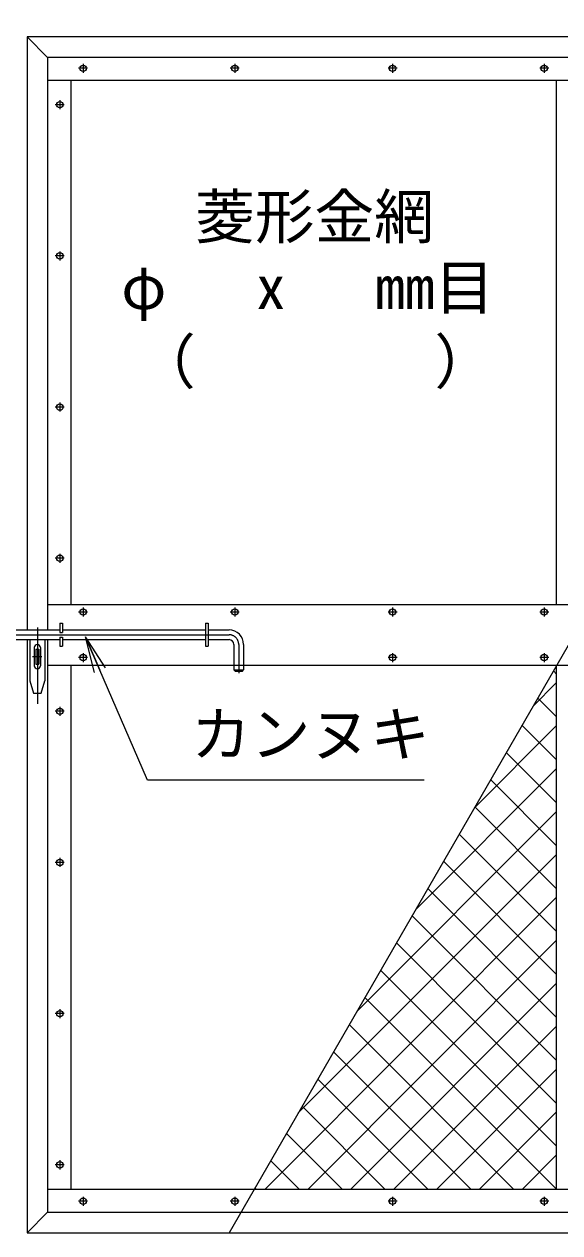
# Model space of a CAD drawing. Units: millimetres, scale not verified. Extents: x -6300 to 6300, y -4455 to 4455.
# Drawn here: x 1916 to 2799, y -1019 to 972 of the extents above; entities that cross this region are included whole.
import ezdxf
from ezdxf.enums import TextEntityAlignment as Align

# ---------------------------------------------------------------- set-up
doc = ezdxf.new("R2010")
doc.units = ezdxf.units.MM
doc.header["$LTSCALE"] = 30
doc.linetypes.add('USER1', pattern=[50.8, 31.75, -6.35, 6.35, -6.35])
for name, color, linetype, lineweight in [('0-0_D-STR1', 1, 'Continuous', 18), ('0-1_D-DCR-HCH', 7, 'Continuous', 9), ('0-4_D-STR3', 3, 'Continuous', 13), ('0-6_0', 7, 'Continuous', 9), ('0-7_D-STR-TXT', 7, 'Continuous', 9), ('0-9_Defpoints', 8, 'Continuous', 18), ('0-A_D-BMK', 2, 'USER1', 13)]:
    doc.layers.add(name, color=color, linetype=linetype, lineweight=lineweight)
doc.styles.add('ＭＳ ゴシック', font='')
doc.styles.get('ＭＳ ゴシック').set_extended_font_data('MS Gothic')

# ---------------------------------------------------------------- blocks, each defined once
blk = doc.blocks.new('_Open')
at = {"layer": '0-6_0'}
blk.add_line((-30, 5), (0, 0), dxfattribs=at)
blk.add_lwpolyline([(-30, -5), (0, 0), (-30, 0)], dxfattribs=at)

msp = doc.modelspace()

# ---------------------------------------------------------------- linework, layer by layer
at = {"layer": '0-0_D-STR1'}
for p, q in [((1920.46, 951.09), (1920.46, -25.91)), ((2865.46, 951.09), (1920.46, 951.09)), ((1920.46, 951.09), (1954.46, 917.09)), ((1954.46, 917.09), (1954.46, -25.91)), ((2831.46, 917.09), (1954.46, 917.09)), ((2831.46, 879.09), (1954.46, 879.09)), ((1992.46, 879.09), (1992.46, 16.09)), ((2793.46, 16.09), (2793.46, 879.09)), ((1954.46, 16.09), (2831.46, 16.09)), ((1920.46, -41.91), (1920.46, -1018.91)), ((1954.46, -41.91), (1954.46, -984.91)), ((1954.46, -83.91), (2831.46, -83.91)), ((1992.46, -83.91), (1992.46, -946.91)), ((2793.46, -946.91), (2793.46, -83.91)), ((1954.46, -946.91), (2831.46, -946.91)), ((1954.46, -984.91), (1920.46, -1018.91)), ((1954.46, -984.91), (2831.46, -984.91)), ((1920.46, -1018.91), (2865.46, -1018.91))]:
    msp.add_line(p, q, dxfattribs=at)
at = {"layer": '0-1_D-DCR-HCH'}
for p, q in [((2793.46, -98.62), (2788.08, -93.24)), ((2754.01, -152.23), (2793.46, -112.79)), ((2793.46, -169.33), (2762.19, -138.06)), ((2657.42, -319.54), (2793.46, -183.5)), ((2793.46, -240.04), (2736.31, -182.89)), ((2793.46, -310.75), (2710.43, -227.72)), ((2560.83, -486.84), (2793.46, -254.21)), ((2793.46, -381.46), (2684.55, -272.55)), ((2793.46, -452.17), (2658.67, -317.38)), ((2464.24, -654.14), (2793.46, -324.92)), ((2793.46, -522.88), (2632.79, -362.21)), ((2367.64, -821.45), (2793.46, -395.63)), ((2793.46, -593.59), (2606.9, -407.04)), ((2793.46, -664.3), (2581.02, -451.87)), ((2312.89, -946.91), (2793.46, -466.34)), ((2793.46, -735.01), (2555.14, -496.69)), ((2383.6, -946.91), (2793.46, -537.05)), ((2793.46, -805.72), (2529.26, -541.52)), ((2793.46, -876.44), (2503.38, -586.35)), ((2454.31, -946.91), (2793.46, -607.76)), ((2793.23, -946.91), (2477.49, -631.18)), ((2722.52, -946.91), (2451.61, -676.01)), ((2525.02, -946.91), (2793.46, -678.47)), ((2651.8, -946.91), (2425.73, -720.84)), ((2595.73, -946.91), (2793.46, -749.18)), ((2581.09, -946.91), (2399.85, -765.67)), ((2510.38, -946.91), (2373.97, -810.5)), ((2666.44, -946.91), (2793.46, -819.89)), ((2439.67, -946.91), (2348.08, -855.32)), ((2737.15, -946.91), (2793.46, -890.61)), ((2368.96, -946.91), (2322.2, -900.15)), ((2298.25, -946.91), (2296.32, -944.98))]:
    msp.add_line(p, q, dxfattribs=at)
at = {"layer": '0-4_D-STR3'}
for p, q in [((1974.46, -14.91), (1974.46, -29.91)), ((1974.46, -14.91), (1978.96, -14.91)), ((1978.96, -14.91), (1978.96, -29.91)), ((2214.46, -14.91), (2214.46, -52.91)), ((2214.46, -14.91), (2218.96, -14.91)), ((2218.96, -14.91), (2218.96, -52.91)), ((1856.96, -25.91), (1974.46, -25.91)), ((1974.46, -29.91), (1978.96, -29.91)), ((1974.46, -37.91), (1978.96, -37.91)), ((1974.46, -37.91), (1974.46, -52.91)), ((1978.96, -25.91), (2214.46, -25.91)), ((1978.96, -37.91), (1978.96, -52.91)), ((2218.96, -25.91), (2253.46, -25.91)), ((1856.96, -41.91), (1974.46, -41.91)), ((1924.96, -41.91), (1924.96, -109.91)), ((1932.46, -54.91), (1932.46, -84.91)), ((1935.21, -57.41), (1939.71, -57.41)), ((1939.71, -57.41), (1939.71, -82.41)), ((1942.46, -54.91), (1942.46, -84.91)), ((1949.96, -41.91), (1949.96, -109.91)), ((1974.46, -52.91), (1978.96, -52.91)), ((1978.96, -41.91), (2214.46, -41.91)), ((2214.46, -52.91), (2218.96, -52.91)), ((2218.96, -41.91), (2253.46, -41.91)), ((2277.46, -49.91), (2277.46, -91.91)), ((2261.46, -91.91), (2277.46, -91.91)), ((2263.46, -93.91), (2275.46, -93.91)), ((2275.46, -93.91), (2277.46, -91.91)), ((1924.96, -109.91), (1930.96, -129.91)), ((1943.96, -129.91), (1949.96, -109.91)), ((1930.96, -129.91), (1943.96, -129.91))]:
    msp.add_line(p, q, dxfattribs=at)
for points in [[(1935.21, -57.41), (1935.21, -82.41), (1939.71, -82.41)], [(2261.46, -49.91), (2261.46, -91.91), (2263.46, -93.91)]]:
    msp.add_lwpolyline(points, dxfattribs=at)
for centre in [(2012.96, 899.09), (2262.96, 899.09), (2522.96, 899.09), (2772.96, 899.09), (1974.46, 839.09), (1974.46, 590.09), (1974.46, 341.09), (1974.46, 92.09), (2012.96, 3.59), (2262.96, 3.59), (2522.96, 3.59), (2772.96, 3.59), (2012.96, -71.41), (2522.96, -71.41), (2772.96, -71.41), (1974.46, -159.91), (1974.46, -408.91), (1974.46, -657.91), (1974.46, -906.91), (2012.96, -966.91), (2262.96, -966.91), (2522.96, -966.91), (2772.96, -966.91)]:
    msp.add_circle(centre, 5.25, dxfattribs=at)
for centre, radius, start, end in [((2253.46, -49.91), 24, 0, 90), ((1937.46, -54.91), 5, 0, 180), ((2253.46, -49.91), 8, 0, 90), ((1937.46, -84.91), 5, 180, 0)]:
    msp.add_arc(centre, radius, start, end, dxfattribs=at)
at = {"layer": '0-7_D-STR-TXT'}
msp.add_lwpolyline([(2574.96, -273.28), (2119, -273.28), (2017.57, -38.9)], dxfattribs=at)
at = {"layer": '0-9_Defpoints'}
msp.add_line((3465.71, 1080.46), (2253.64, -1018.91), dxfattribs=at)
at = {"layer": '0-A_D-BMK'}
for p, q in [((2020.4, 899.09), (2005.52, 899.09)), ((2012.96, 906.53), (2012.96, 891.65)), ((2270.4, 899.09), (2255.52, 899.09)), ((2262.96, 906.53), (2262.96, 891.65)), ((2530.4, 899.09), (2515.52, 899.09)), ((2522.96, 906.53), (2522.96, 891.65)), ((2780.4, 899.09), (2765.52, 899.09)), ((2772.96, 906.53), (2772.96, 891.65)), ((1981.9, 839.09), (1967.02, 839.09)), ((1974.46, 846.53), (1974.46, 831.65)), ((1974.46, 597.53), (1974.46, 582.65)), ((1981.9, 590.09), (1967.02, 590.09)), ((1981.9, 341.09), (1967.02, 341.09)), ((1974.46, 348.53), (1974.46, 333.65)), ((1981.9, 92.09), (1967.02, 92.09)), ((1974.46, 99.53), (1974.46, 84.65)), ((2020.4, 3.59), (2005.52, 3.59)), ((2012.96, 11.03), (2012.96, -3.85)), ((2270.4, 3.59), (2255.52, 3.59)), ((2262.96, 11.03), (2262.96, -3.85)), ((2530.4, 3.59), (2515.52, 3.59)), ((2522.96, 11.03), (2522.96, -3.85)), ((2780.4, 3.59), (2765.52, 3.59)), ((2772.96, 11.03), (2772.96, -3.85)), ((1673.35, -33.91), (2253.46, -33.91)), ((1937.46, -21.89), (1937.46, -147.43)), ((2269.46, -49.91), (2269.46, -97.18)), ((1929.37, -69.91), (1944.91, -69.91)), ((2020.4, -71.41), (2005.52, -71.41)), ((2012.96, -63.97), (2012.96, -78.85)), ((2530.4, -71.41), (2515.52, -71.41)), ((2522.96, -63.97), (2522.96, -78.85)), ((2780.4, -71.41), (2765.52, -71.41)), ((2772.96, -63.97), (2772.96, -78.85)), ((1974.46, -152.47), (1974.46, -167.35)), ((1981.9, -159.91), (1967.02, -159.91)), ((1981.9, -408.91), (1967.02, -408.91)), ((1974.46, -401.47), (1974.46, -416.35)), ((1974.46, -650.47), (1974.46, -665.35)), ((1981.9, -657.91), (1967.02, -657.91)), ((1981.9, -906.91), (1967.02, -906.91)), ((1974.46, -899.47), (1974.46, -914.35)), ((2020.4, -966.91), (2005.52, -966.91)), ((2012.96, -959.47), (2012.96, -974.35)), ((2270.4, -966.91), (2255.52, -966.91)), ((2262.96, -959.47), (2262.96, -974.35)), ((2530.4, -966.91), (2515.52, -966.91)), ((2522.96, -959.47), (2522.96, -974.35)), ((2780.4, -966.91), (2765.52, -966.91)), ((2772.96, -959.47), (2772.96, -974.35))]:
    msp.add_line(p, q, dxfattribs=at)
msp.add_arc((2253.46, -49.91), 16, 0, 90, dxfattribs=at)

# ---------------------------------------------------------------- block references
at = {"layer": '0-7_D-STR-TXT', "xscale": 2, "yscale": 2, "rotation": 113.40164}
msp.add_blockref('_Open', (2016.77, -37.06), dxfattribs=at)

# ---------------------------------------------------------------- texts
at = {"layer": '0-7_D-STR-TXT', "style": 'ＭＳ ゴシック'}
for s, p in [('菱形金網', (2197.54, 597.18)), ('φ\u3000 x\u3000 mm目', (2075.71, 480.8)), ('（\u3000\u3000\u3000\u3000）', (2100.07, 358.33)), ('カンヌキ', (2190.82, -255.17))]:
    msp.add_text(s, height=72.14, dxfattribs=at).set_placement(p, align=Align.BOTTOM_LEFT)

doc.saveas('drawing.dxf')
